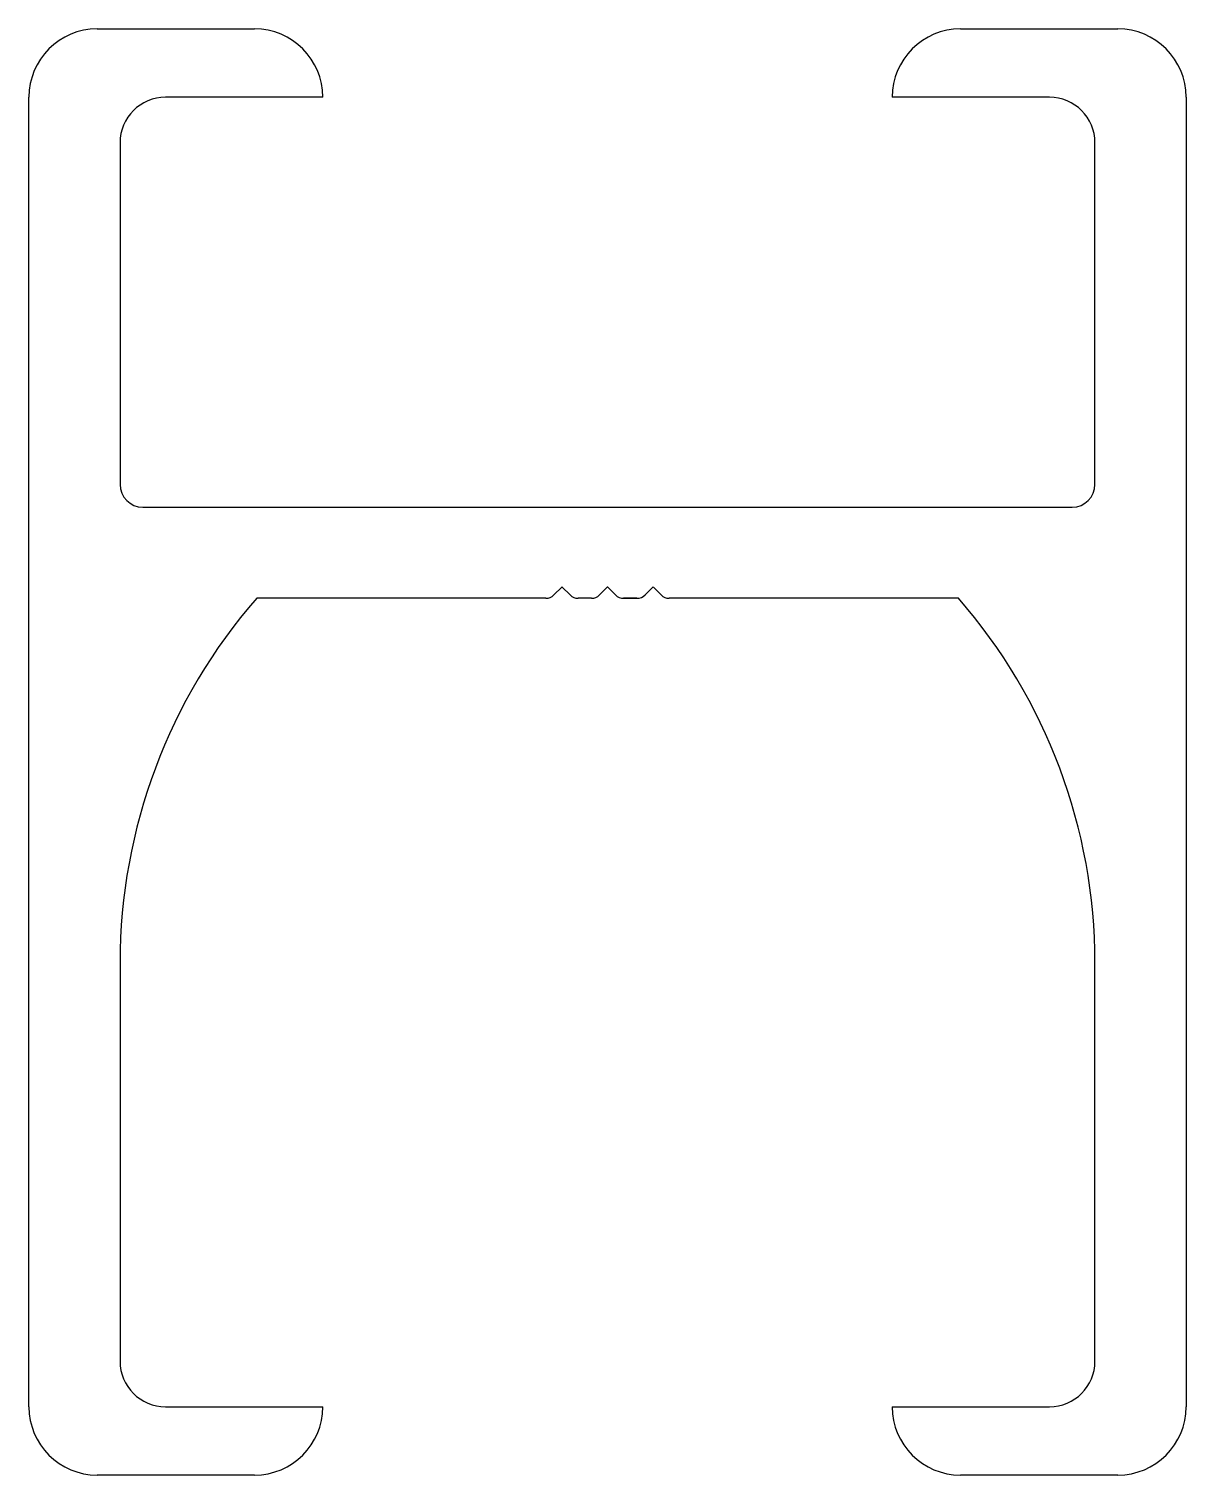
# Model space of a CAD drawing. Header units: inches. Extents: x -12.8 to 12.6, y 0.1 to 31.8.
import ezdxf

# ---------------------------------------------------------------- set-up
doc = ezdxf.new("R2010")
doc.units = ezdxf.units.IN
doc.header["$MEASUREMENT"] = 0

msp = doc.modelspace()

# ---------------------------------------------------------------- linework, layer by layer
at = {"color": 7}
for p, q in [((-11.317, 31.815), (-7.867, 31.815)), ((7.633, 31.815), (11.083, 31.815)), ((-12.817, 1.565), (-12.817, 30.315)), ((-6.367, 30.315), (-9.817, 30.315)), ((9.583, 30.315), (6.133, 30.315)), ((6.133, 30.315), (6.133, 30.315)), ((12.583, 30.315), (12.583, 1.565)), ((-10.817, 29.315), (-10.817, 21.815)), ((10.583, 21.815), (10.583, 29.315)), ((10.583, 29.315), (10.583, 29.315)), ((-10.317, 21.315), (10.083, 21.315)), ((-1.122, 19.559), (-1.294, 19.388)), ((-0.94, 19.388), (-1.111, 19.559)), ((-0.122, 19.559), (-0.294, 19.388)), ((0.06, 19.388), (-0.111, 19.559)), ((0.878, 19.559), (0.706, 19.388)), ((1.06, 19.388), (0.889, 19.559)), ((-1.47, 19.315), (-7.817, 19.315)), ((-1.47, 19.315), (-1.47, 19.315)), ((-1.47, 19.315), (-1.47, 19.315)), ((-1.47, 19.315), (-1.47, 19.315)), ((-1.47, 19.315), (-1.47, 19.315)), ((-0.47, 19.315), (-0.763, 19.315)), ((0.53, 19.315), (0.237, 19.315)), ((0.237, 19.315), (0.53, 19.315)), ((0.53, 19.315), (0.237, 19.315)), ((0.237, 19.315), (0.53, 19.315)), ((0.53, 19.315), (0.237, 19.315)), ((0.237, 19.315), (0.237, 19.315)), ((7.584, 19.315), (1.237, 19.315)), ((1.237, 19.315), (1.237, 19.315)), ((1.237, 19.315), (1.237, 19.315)), ((1.237, 19.315), (1.237, 19.315)), ((-10.817, 11.315), (-10.817, 2.565)), ((10.583, 2.565), (10.583, 11.315)), ((10.583, 11.315), (10.583, 11.315)), ((-9.817, 1.565), (-6.367, 1.565)), ((6.133, 1.565), (6.133, 1.565)), ((6.133, 1.565), (9.583, 1.565)), ((-7.867, 0.065), (-11.317, 0.065)), ((11.083, 0.065), (7.633, 0.065))]:
    msp.add_line(p, q, dxfattribs=at)
for centre, radius, start, end in [((-11.317, 30.315), 1.5, 90, 180), ((-7.867, 30.315), 1.5, 0, 90), ((7.633, 30.315), 1.5, 90, 180), ((11.083, 30.315), 1.5, 0, 90), ((-9.817, 29.315), 1, 90, 180), ((9.583, 29.315), 1, 360, 90), ((-10.317, 21.815), 0.5, 180, 270), ((10.083, 21.815), 0.5, 270, 360), ((-1.47, 19.565), 0.25, 270, 315), ((-1.117, 19.553), 0.008, 45, 135), ((-0.763, 19.565), 0.25, 225, 270), ((-0.47, 19.565), 0.25, 270, 315), ((-0.117, 19.553), 0.008, 45, 135), ((0.237, 19.565), 0.25, 225, 270), ((0.53, 19.565), 0.25, 270, 315), ((0.883, 19.553), 0.008, 45, 135), ((1.237, 19.565), 0.25, 225, 270), ((1.353, 11.315), 12.17, 138.9016, 180), ((-1.587, 11.315), 12.17, 0, 41.0984), ((-9.817, 2.565), 1, 180, 270), ((9.583, 2.565), 1, 270, 0), ((-11.317, 1.565), 1.5, 180, 270), ((-7.867, 1.565), 1.5, 270, 0), ((7.633, 1.565), 1.5, 180, 270), ((11.083, 1.565), 1.5, 270, 0)]:
    msp.add_arc(centre, radius, start, end, dxfattribs=at)

doc.saveas('drawing.dxf')
